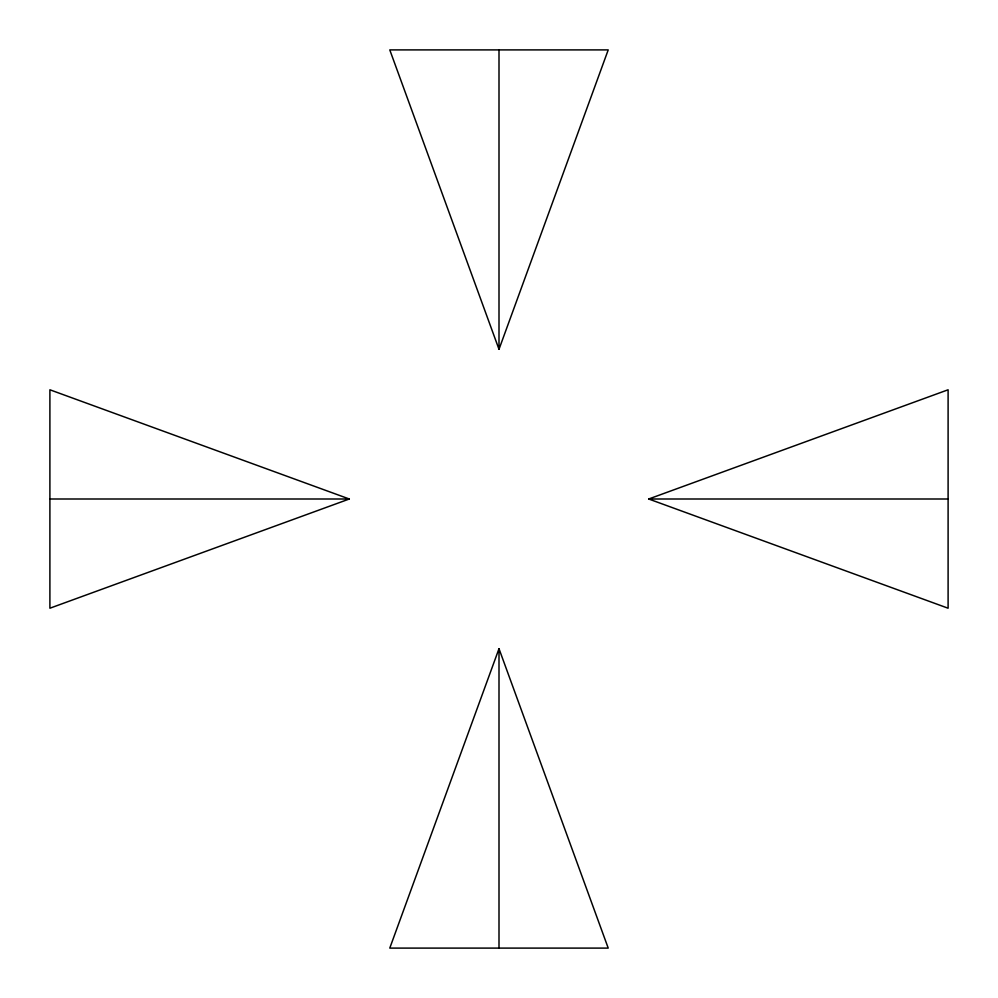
<?xml version="1.0" encoding="UTF-8"?>
<svg xmlns="http://www.w3.org/2000/svg" width="998" height="998" viewBox="0 0 998 998"><rect width="100%" height="100%" fill="white"/><g stroke="black" fill="none" stroke-linecap="round" stroke-linejoin="round"><path stroke-width="1.5" d="M499 349.3L608.219 49.9L389.781 49.9L499 349.3L499 49.9M499 648.7L389.781 948.1L608.219 948.1L499 648.7L499 948.1M349.3 499L49.9 608.219L49.9 389.781L349.3 499L49.9 499M648.7 499L948.1 389.781L948.1 608.219L648.7 499L948.1 499"/></g></svg>
